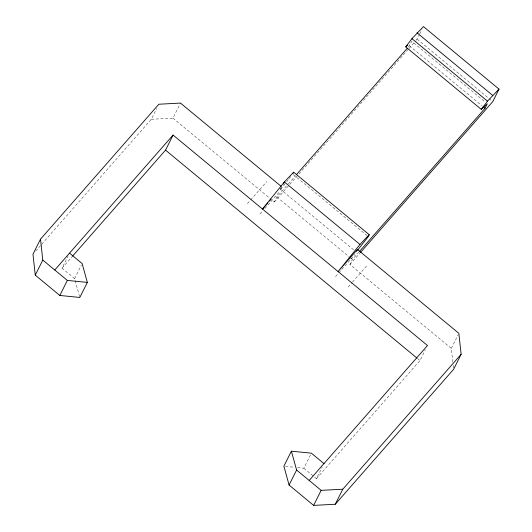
<?xml version="1.0" encoding="UTF-8"?>
<svg xmlns="http://www.w3.org/2000/svg" width="532" height="532" viewBox="0 0 532 532"><rect width="100%" height="100%" fill="white"/><g stroke="black" fill="none" stroke-linecap="round" stroke-linejoin="round"><path stroke-width="0.4" stroke-dasharray="2.66 2" d="M79.594 296.663L74.606 278.595L62.011 268.175L68.116 255.998M41.749 244.201L151.301 119.274L156.681 108.528M74.606 278.595L81.429 264.983M151.301 119.274L172.953 118.124L180.488 103.082M172.953 118.124L274.346 202L276.859 196.98L287.819 184.484M353.64 249.854L280.63 189.458L281.88 186.951L278.655 190.636M408.357 47.029L411.715 41.263L485.37 102.191M416.077 40.379L419.382 34.706M419.755 33.975L421.969 29.546M452.805 362.079L451.316 348.38L349.923 264.51L352.43 259.496L359.007 251.995M297.461 467.568L303.845 468.22L311.38 453.171M303.845 468.22L316.44 478.64L322.186 467.176M316.44 478.64L419.967 360.583L425.354 349.837M451.316 348.38L458.132 334.768M280.63 189.458L286.163 182.403M286.668 181.764L288.683 179.198M289.189 178.553L291.197 175.992M35.724 251.077L41.197 244.826M62.011 268.175L71.873 256.936M247.393 203.643L250.087 200.577M250.625 199.965L266.778 181.545M259.988 214.064L262.682 210.998M264.836 208.537L279.373 191.966M288.364 183.859L295.486 175.74M274.346 202L408.416 49.117M408.962 48.492L415.525 41.004M335.566 276.58L338.259 273.508M338.798 272.896L354.944 254.476M349.923 264.51L359.772 253.279M348.161 286.994L351.931 282.698M352.47 282.086L367.539 264.896M285.478 466.351L294.262 467.242M417.168 39.135L492.745 101.645M409.454 45.779L481.826 105.642M293.351 174.596L367 235.516M276.859 196.98L349.231 256.843M349.87 257.375L352.43 259.496M417.414 358.468L419.967 360.583M453.151 365.298L453.503 368.523"/><path stroke-width="0.8" d="M281.242 186.419L180.488 103.082L158.835 104.232L40.518 239.147L32.984 254.196L35.258 275.144L59.817 295.46L79.807 297.448L87.348 282.399L82.141 263.546L69.546 253.132M35.258 275.144L42.793 260.095L40.518 239.147M59.817 295.46L67.351 280.417L87.348 282.399M72.419 256.311L165.538 150.124L173.073 135.075L427.502 345.534L309.192 480.456M283.317 184.085L284.394 181.937L293.651 172.182L369.228 234.698L368.284 236.58L357.71 250.047M293.026 173.439L293.651 172.182M356.513 251.343L357.145 250.087M323.981 463.591L311.38 453.171L291.39 451.183L283.882 466.185L289.082 485.038L313.621 505.4L335.273 504.25L453.59 369.328L461.124 354.279L458.85 333.331L357.457 249.461L338.079 271.559L359.964 244.447L369.228 234.698M289.082 485.038L296.597 470.035L291.39 451.183M359.552 251.37L485.031 108.289L487.285 103.773L481.307 109.412L405.736 46.896L411.928 38.656L423.445 26.6L499.016 89.11L492.745 101.645L360.317 252.653M313.621 505.4L321.155 490.351L342.808 489.201L461.124 354.279M335.273 504.25L342.808 489.201M481.307 109.412L487.498 101.166L499.016 89.11M54.756 269.997L173.073 135.075M267.889 202.911L262.502 209.049L284.394 181.937L359.964 244.447M269.505 201.069L270.575 199.839M296.583 174.489L407.266 48.279M405.736 46.896L407.532 45.207M417.041 32.824L492.612 95.334M411.928 38.656L487.498 101.166M483.109 106.699L485.031 108.289M165.538 150.124L416.775 357.936M42.793 260.095L67.351 280.417M296.597 470.035L321.155 490.351"/></g></svg>
